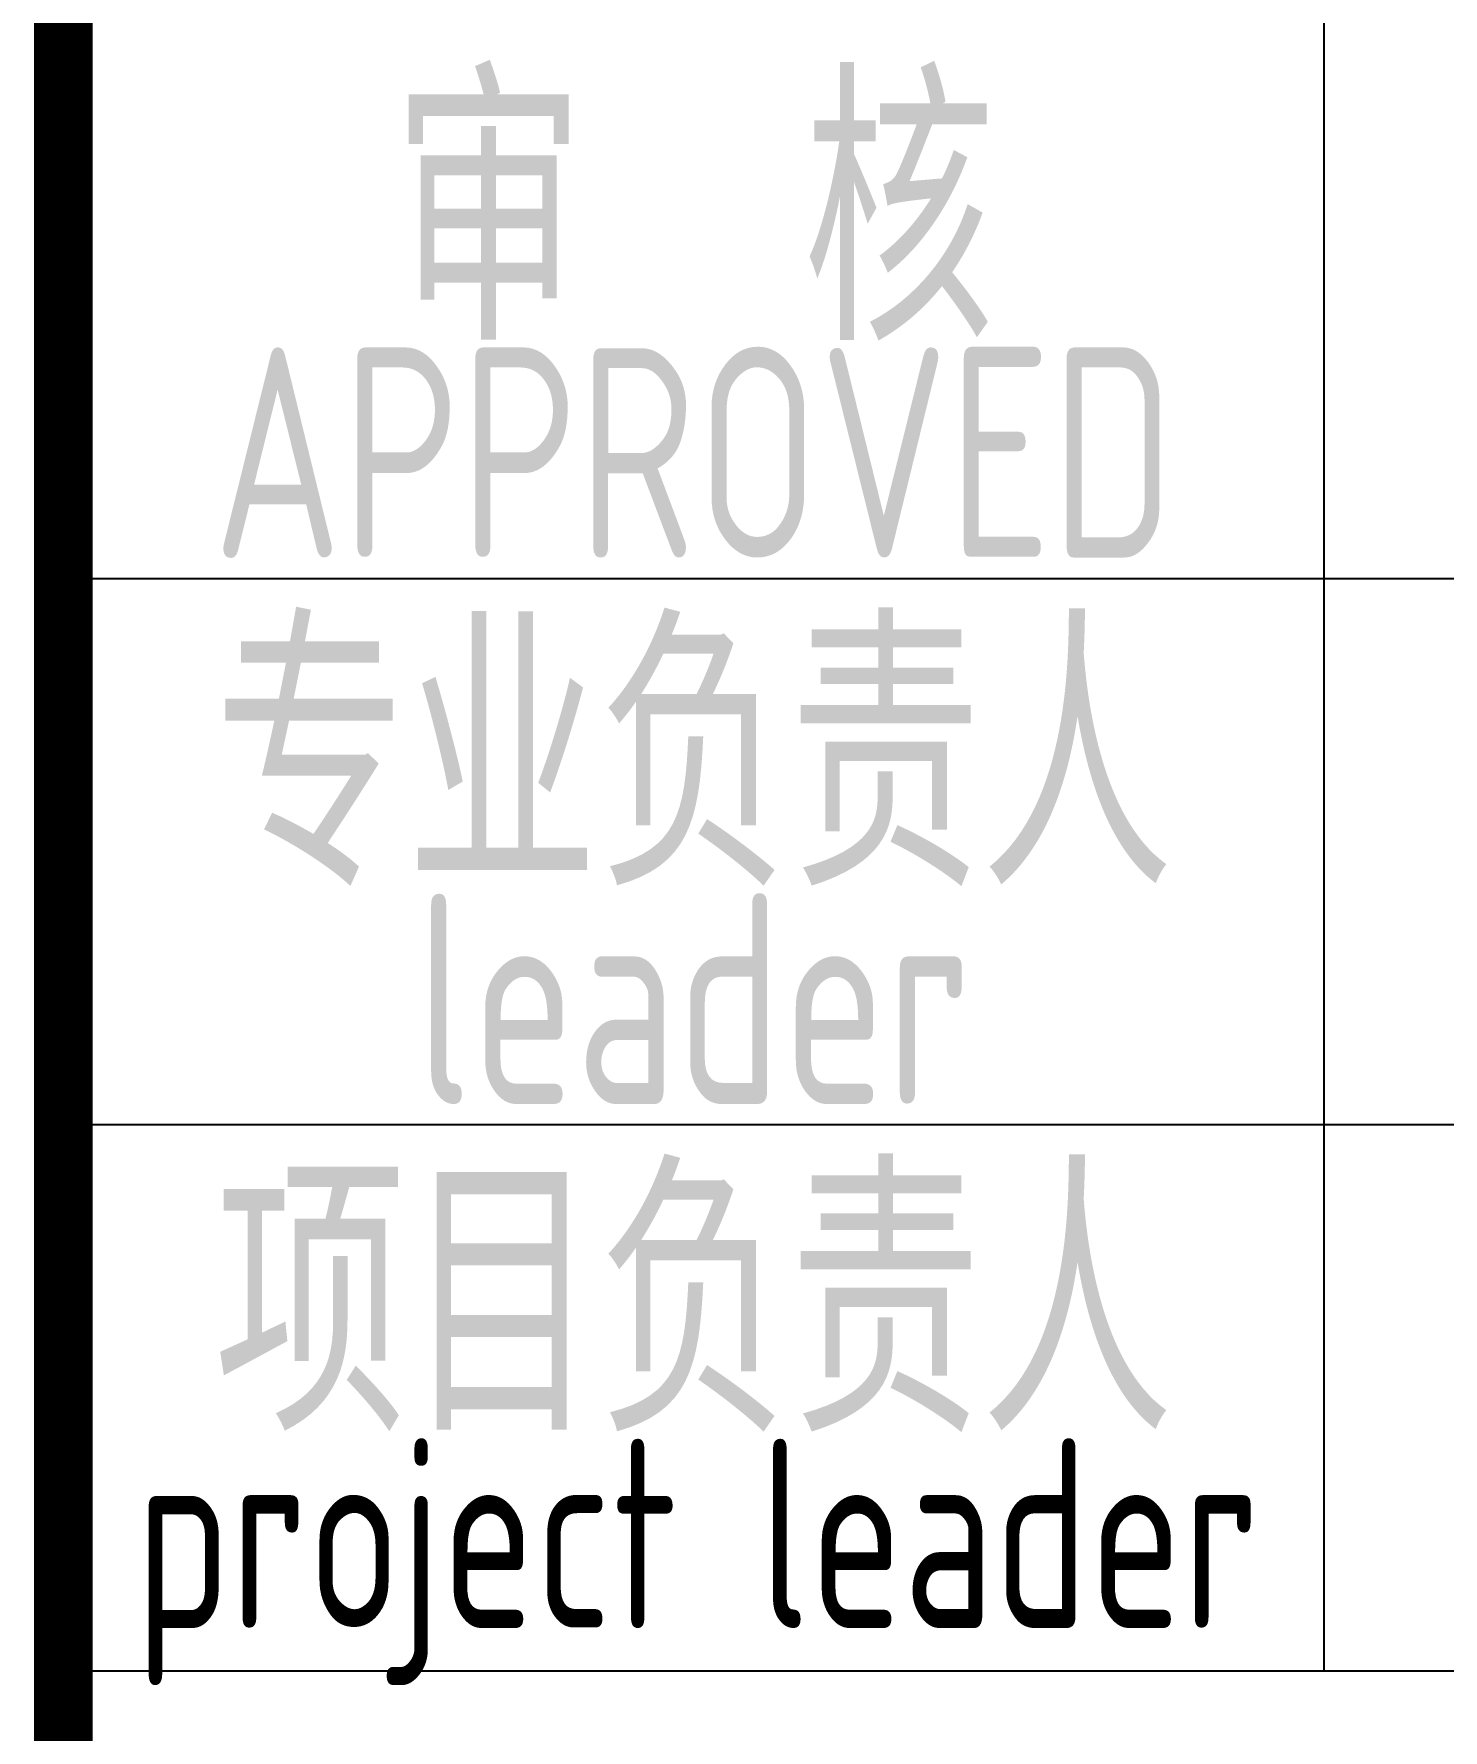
# Model space of a CAD drawing. Extents: x 4579863 to 4663963, y -547270 to -273670.
# Drawn here: x 4644928 to 4646604, y -545340 to -543322 of the extents above; entities that cross this region are included whole.
import ezdxf
from ezdxf.enums import TextEntityAlignment as Align

# ---------------------------------------------------------------- set-up
doc = ezdxf.new("R2010")
doc.units = 0
doc.header["$LTSCALE"] = 1000
doc.header["$MEASUREMENT"] = 0
doc.layers.get('0').update_dxf_attribs({"linetype": 'CONTINUOUS'})
doc.styles.add('AHD', font='sceie.shx', dxfattribs={"width": 0.7, "bigfont": 'sceic.shx'})

msp = doc.modelspace()

# ---------------------------------------------------------------- linework, layer by layer
for p, q in [((4646462.8, -545270.1), (4646462.8, -542020.1)), ((4646462.8, -545270.1), (4646462.8, -542020.1)), ((4644962.8, -543970.1), (4650462.8, -543970.1)), ((4644962.8, -543970.1), (4650462.8, -543970.1)), ((4644962.8, -544620.1), (4662962.8, -544620.1)), ((4644962.8, -544620.1), (4662962.8, -544620.1)), ((4644962.8, -545270.1), (4662962.8, -545270.1)), ((4644962.8, -545270.1), (4662962.8, -545270.1))]:
    msp.add_line(p, q)
at = {"const_width": 70}
msp.add_lwpolyline([(4644962.8, -540270.1), (4644962.8, -546270.1)], dxfattribs=at)
msp.add_lwpolyline([(4644962.8, -540270.1), (4644962.8, -546270.1)], dxfattribs=at)
msp.add_lwpolyline([(4662962.8, -540270.1, 70, 70, 0), (4644962.8, -540270.1, 70, 70, 0), (4644962.8, -546270.1, 0, 0, 0)], format="xyseb")
msp.add_lwpolyline([(4662962.8, -540270.1, 70, 70, 0), (4644962.8, -540270.1, 70, 70, 0), (4644962.8, -546270.1, 0, 0, 0)], format="xyseb")

# ---------------------------------------------------------------- texts
at = {"style": 'AHD', "width": 0.8}
for s, height, p in [('审  核', 300, (4645712.8, -543520.1)), ('审  核', 300, (4645712.8, -543520.1)), ('审  核', 300, (4645712.8, -543520.1)), ('审  核', 300, (4645712.8, -543520.1)), ('APPROVED', 250, (4645712.8, -543820.1)), ('APPROVED', 250, (4645712.8, -543820.1)), ('APPROVED', 250, (4645712.8, -543820.1)), ('APPROVED', 250, (4645712.8, -543820.1)), ('专业负责人', 300, (4645712.8, -544170.1)), ('专业负责人', 300, (4645712.8, -544170.1)), ('leader', 250, (4645712.8, -544470.1)), ('leader', 250, (4645712.8, -544470.1)), ('项目负责人', 300, (4645712.8, -544820.1)), ('项目负责人', 300, (4645712.8, -544820.1)), ('project leader', 225, (4645716.9, -545140.1)), ('project leader', 225, (4645716.9, -545140.1))]:
    msp.add_text(s, height=height, dxfattribs=at).set_placement(p, align=Align.MIDDLE)

doc.saveas('drawing.dxf')
